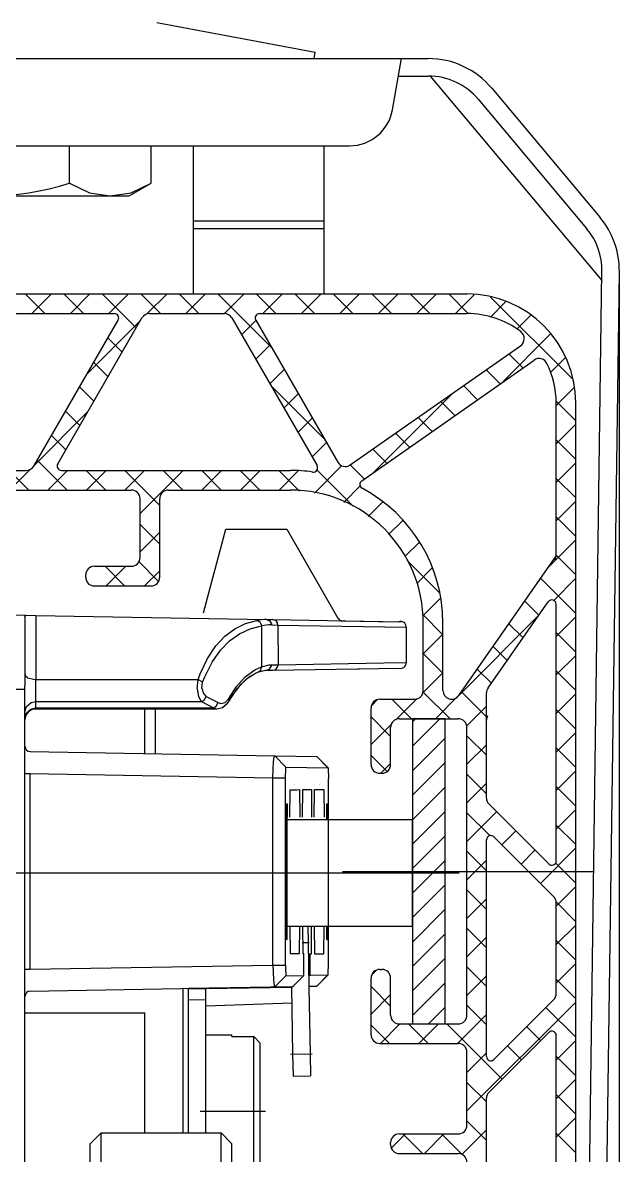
# Model space of a CAD drawing. Header units: centimetres. Extents: x 470464 to 524273, y 49611 to 59074.
# Drawn here: x 504125.55 to 504128.28, y 50530.17 to 50535.36 of the extents above; entities that cross this region are included whole.
import ezdxf

# ---------------------------------------------------------------- set-up
doc = ezdxf.new("R2010")
doc.units = ezdxf.units.CM
doc.header["$MEASUREMENT"] = 0
for name, pattern in [('CENTER', [50.8, 31.75, -6.35, 6.35, -6.35]), ('DOT-DASH', [1, 0.5, -0.25, 0, -0.25]), ('SOLID', [0])]:
    doc.linetypes.add(name, pattern=pattern)
doc.layers.add('vinç', color=7, linetype='Continuous')

# ---------------------------------------------------------------- blocks, each defined once
blk = doc.blocks.new('yguygyukfyukgjkhkjh')
at = {"color": 2, "linetype": 'SOLID'}
for p, q in [((416701.736, 68825.4184), (416702.4627, 68825.283)), ((416702.4572, 68825.2535), (416702.4627, 68825.283)), ((416700.9588, 68825.2535), (416702.9816, 68825.2535)), ((416701.1088, 68825.2535), (416702.4572, 68825.2535)), ((416702.8174, 68825.0187), (416702.8588, 68825.2535)), ((416702.8447, 68825.1735), (416702.9816, 68825.1735)), ((416702.9909, 68825.1735), (416703.778, 68824.2354)), ((416703.2727, 68825.1177), (416703.7699, 68824.5252)), ((416703.2114, 68825.0663), (416703.7086, 68824.4738)), ((416699.2971, 68824.8535), (416702.6204, 68824.8535)), ((416701.3341, 68824.6815), (416701.3341, 68824.8535)), ((416701.7093, 68824.6815), (416701.7093, 68824.8535)), ((416701.9031, 68824.1735), (416701.9031, 68824.8535)), ((416702.5031, 68824.1735), (416702.5031, 68824.8535)), ((416701.3341, 68824.6815), (416701.4264, 68824.6381)), ((416701.4264, 68824.6381), (416701.5217, 68824.6235)), ((416701.5217, 68824.6235), (416701.617, 68824.6381)), ((416701.6088, 68824.6235), (416701.7093, 68824.6815)), ((416701.617, 68824.6381), (416701.7093, 68824.6815)), ((416700.3088, 68824.6235), (416701.6088, 68824.6235)), ((416701.9031, 68824.5088), (416702.5031, 68824.5088)), ((416701.9031, 68824.4735), (416702.5031, 68824.4735)), ((416703.6976, 68818.3302), (416703.7787, 68824.2754)), ((416703.7776, 68818.3297), (416703.8587, 68824.2743)), ((416703.8588, 68817.3435), (416703.8588, 68824.2809)), ((416698.7588, 68824.1735), (416703.1588, 68824.1735)), ((416701.2214, 68824.0835), (416701.1314, 68824.1735)), ((416701.2517, 68824.1735), (416701.1617, 68824.0835)), ((416701.3982, 68824.0835), (416701.3082, 68824.1735)), ((416701.4285, 68824.1735), (416701.3385, 68824.0835)), ((416701.6408, 68824.0176), (416701.4849, 68824.1735)), ((416701.6053, 68824.1735), (416701.5153, 68824.0835)), ((416701.7517, 68824.0835), (416701.6617, 68824.1735)), ((416701.7821, 68824.1735), (416701.69, 68824.0814)), ((416701.9285, 68824.0835), (416701.8385, 68824.1735)), ((416701.9588, 68824.1735), (416701.8688, 68824.0835)), ((416701.9031, 68824.1735), (416702.5031, 68824.1735)), ((416702.263, 68823.9257), (416702.0153, 68824.1735)), ((416702.1356, 68824.1735), (416702.0455, 68824.0834)), ((416702.282, 68824.0835), (416702.192, 68824.1735)), ((416702.3124, 68824.1735), (416702.2224, 68824.0835)), ((416702.4588, 68824.0835), (416702.3688, 68824.1735)), ((416702.4892, 68824.1735), (416702.3992, 68824.0835)), ((416702.6356, 68824.0835), (416702.5456, 68824.1735)), ((416702.666, 68824.1735), (416702.576, 68824.0835)), ((416702.8124, 68824.0835), (416702.7224, 68824.1735)), ((416702.8427, 68824.1735), (416702.7527, 68824.0835)), ((416702.9891, 68824.0835), (416702.8991, 68824.1735)), ((416703.0195, 68824.1735), (416702.9295, 68824.0835)), ((416703.1668, 68824.0826), (416703.0759, 68824.1735)), ((416703.1919, 68824.1691), (416703.1063, 68824.0835)), ((416703.3362, 68824.1366), (416703.2668, 68824.0672)), ((416703.6446, 68823.7816), (416703.2669, 68824.1592)), ((416700.3774, 68824.0835), (416701.5402, 68824.0835)), ((416701.2804, 68823.3935), (416701.6672, 68824.0635)), ((416701.7019, 68824.0835), (416702.0449, 68824.0835)), ((416702.0796, 68824.0635), (416702.4708, 68823.3858)), ((416702.2066, 68824.0835), (416703.1588, 68824.0835)), ((416703.4507, 68824.0743), (416703.3878, 68824.0114)), ((416701.1707, 68823.3835), (416701.5575, 68824.0535)), ((416701.6607, 68824.0521), (416701.4148, 68823.8062)), ((416702.1904, 68824.0515), (416702.1245, 68823.9856)), ((416702.1893, 68824.0535), (416702.5658, 68823.4013)), ((416701.5761, 68823.9056), (416701.5102, 68823.9714)), ((416703.5418, 68823.9886), (416703.3185, 68823.7654)), ((416702.2551, 68823.9394), (416702.1892, 68823.8735)), ((416702.6234, 68823.3885), (416703.405, 68823.9358)), ((416701.5114, 68823.7935), (416701.4455, 68823.8594)), ((416702.6758, 68823.3153), (416703.4677, 68823.8698)), ((416703.4159, 68823.8335), (416703.3512, 68823.8982)), ((416703.6098, 68823.8799), (416703.5432, 68823.8133)), ((416702.3198, 68823.8273), (416702.2539, 68823.7614)), ((416703.3119, 68823.7607), (416703.2473, 68823.8253)), ((416701.4467, 68823.6814), (416701.3808, 68823.7473)), ((416702.5045, 68823.5075), (416702.2586, 68823.7533)), ((416703.2079, 68823.6879), (416703.1433, 68823.7525)), ((416702.3845, 68823.7153), (416702.3186, 68823.6494)), ((416703.0953, 68823.719), (416702.7288, 68823.3525)), ((416703.6496, 68823.7429), (416703.5688, 68823.6621)), ((416703.1039, 68823.6151), (416703.0393, 68823.6797)), ((416703.6588, 68823.5906), (416703.5682, 68823.6812)), ((416703.5688, 68822.9819), (416703.5688, 68823.6735)), ((416703.6588, 68817.2935), (416703.6588, 68823.6735)), ((416701.4192, 68823.6338), (416701.1733, 68823.3879)), ((416701.382, 68823.5693), (416701.3161, 68823.6352)), ((416702.4492, 68823.6032), (416702.3833, 68823.5373)), ((416703, 68823.5423), (416702.9353, 68823.6069)), ((416703.6588, 68823.5753), (416703.5688, 68823.4853)), ((416701.3173, 68823.4573), (416701.2514, 68823.5231)), ((416702.5139, 68823.4911), (416702.448, 68823.4252)), ((416702.896, 68823.4695), (416702.8314, 68823.5341)), ((416703.6588, 68823.4138), (416703.5688, 68823.5038)), ((416702.792, 68823.3967), (416702.7274, 68823.4613)), ((416701.3243, 68823.2735), (416701.1867, 68823.4111)), ((416702.5849, 68823.3853), (416702.4586, 68823.259)), ((416702.688, 68823.3239), (416702.6234, 68823.3885)), ((416703.6588, 68823.3985), (416703.5688, 68823.3085)), ((416700.7815, 68823.3635), (416701.1361, 68823.3635)), ((416701.1475, 68823.2735), (416701.0575, 68823.3635)), ((416701.1533, 68823.3679), (416701.0588, 68823.2735)), ((416701.3256, 68823.3635), (416701.2356, 68823.2735)), ((416701.2977, 68823.3635), (416702.3488, 68823.3635)), ((416701.501, 68823.2735), (416701.411, 68823.3635)), ((416701.5024, 68823.3635), (416701.4124, 68823.2735)), ((416701.7488, 68823.2025), (416701.5878, 68823.3635)), ((416701.6792, 68823.3635), (416701.5892, 68823.2735)), ((416701.856, 68823.3635), (416701.6588, 68823.1663)), ((416701.8546, 68823.2735), (416701.7646, 68823.3635)), ((416702.0314, 68823.2735), (416701.9414, 68823.3635)), ((416702.0327, 68823.3635), (416701.9427, 68823.2735)), ((416702.2082, 68823.2735), (416702.1182, 68823.3635)), ((416702.2095, 68823.3635), (416702.1195, 68823.2735)), ((416702.3904, 68823.268), (416702.2949, 68823.3635)), ((416702.3853, 68823.3625), (416702.2963, 68823.2735)), ((416702.6361, 68823.1991), (416702.4693, 68823.3659)), ((416702.6688, 68823.2924), (416702.5932, 68823.2168)), ((416703.6588, 68823.237), (416703.5688, 68823.327)), ((416700.2988, 68823.2735), (416701.6188, 68823.2735)), ((416701.6588, 68822.9635), (416701.6588, 68823.2335)), ((416701.7488, 68822.8735), (416701.7488, 68823.2335)), ((416701.7888, 68823.2735), (416702.3488, 68823.2735)), ((416702.771, 68823.2179), (416702.7053, 68823.1522)), ((416703.6588, 68823.2218), (416703.5688, 68823.1318)), ((416702.8627, 68823.1328), (416702.7995, 68823.0696)), ((416703.6588, 68823.0603), (416703.5688, 68823.1503)), ((416701.7488, 68823.0257), (416701.6588, 68823.1157)), ((416701.7488, 68823.0795), (416701.6588, 68822.9895)), ((416701.95, 68822.7099), (416702.0528, 68823.0935)), ((416702.0528, 68823.0935), (416702.3318, 68823.0935)), ((416702.3318, 68823.0935), (416702.5671, 68822.6858)), ((416702.939, 68823.0323), (416702.8762, 68822.9695)), ((416703.6588, 68823.045), (416703.5355, 68822.9217)), ((416703.6588, 68822.8835), (416703.568, 68822.9743)), ((416701.4488, 68822.9235), (416701.6188, 68822.9235)), ((416701.5875, 68822.8335), (416701.4975, 68822.9235)), ((416701.5927, 68822.9235), (416701.5027, 68822.8335)), ((416701.7436, 68822.8541), (416701.6536, 68822.9441)), ((416703.0338, 68822.8014), (416702.8844, 68822.9508)), ((416702.9984, 68822.915), (416702.9283, 68822.8448)), ((416703.1216, 68822.3305), (416703.5616, 68822.9589)), ((416701.4088, 68822.8735), (416701.4088, 68822.8835)), ((416701.7488, 68822.9028), (416701.6795, 68822.8335)), ((416703.6588, 68822.7067), (416703.4977, 68822.8678)), ((416703.6588, 68822.8682), (416703.5563, 68822.7657)), ((416701.4488, 68822.8335), (416701.7088, 68822.8335)), ((416703.0365, 68822.7763), (416702.9547, 68822.6945)), ((416703.256, 68822.3657), (416703.5324, 68822.7604)), ((416703.4896, 68822.6992), (416703.4249, 68822.7638)), ((416701.95, 68822.7095), (416701.95, 68822.7099)), ((416703.5688, 68822.6776), (416703.5688, 68822.7489)), ((416703.5688, 68821.5713), (416703.5688, 68822.7082)), ((416700.98, 68822.7014), (416701.1339, 68822.6987)), ((416701.13, 68822.6918), (416701.1304, 68822.6957)), ((416701.13, 68822.6918), (416701.1301, 68822.3753)), ((416701.1304, 68822.6957), (416701.1308, 68822.697)), ((416701.1308, 68822.697), (416701.1315, 68822.698)), ((416701.1315, 68822.698), (416701.1325, 68822.6986)), ((416701.1325, 68822.6986), (416701.1339, 68822.6987)), ((416701.1339, 68822.6987), (416701.1792, 68822.6979)), ((416701.179, 68822.6979), (416701.1792, 68822.6979)), ((416701.179, 68822.6977), (416701.179, 68822.6979)), ((416701.179, 68822.6977), (416701.179, 68822.6975)), ((416701.179, 68822.6975), (416701.1792, 68822.6969)), ((416701.1792, 68822.6979), (416702.2385, 68822.6794)), ((416701.1792, 68822.6969), (416701.1792, 68822.694)), ((416701.1792, 68822.694), (416701.1793, 68822.6891)), ((416701.1793, 68822.6891), (416701.1796, 68822.6641)), ((416701.1796, 68822.6641), (416701.18, 68822.4042)), ((416702.0939, 68822.637), (416702.1431, 68822.661)), ((416702.1431, 68822.661), (416702.1946, 68822.675)), ((416702.1946, 68822.675), (416702.2061, 68822.6699)), ((416702.2061, 68822.6699), (416702.2143, 68822.6564)), ((416702.2143, 68822.6564), (416702.2153, 68822.6502)), ((416702.2385, 68822.6794), (416702.2528, 68822.6738)), ((416702.2385, 68822.6794), (416702.267, 68822.6789)), ((416702.2528, 68822.6738), (416702.2611, 68822.6589)), ((416702.2611, 68822.6589), (416702.2614, 68822.6545)), ((416702.267, 68822.6789), (416702.855, 68822.6687)), ((416702.58, 68822.6735), (416702.7527, 68822.6705)), ((416702.7527, 68822.6705), (416702.8462, 68822.669)), ((416703.0488, 68822.6096), (416702.9533, 68822.7051)), ((416702.9588, 68822.3535), (416702.9588, 68822.6635)), ((416703.0488, 68822.3535), (416703.0488, 68822.6635)), ((416703.4891, 68822.6985), (416703.1226, 68822.332)), ((416703.4168, 68822.5952), (416703.3521, 68822.6598)), ((416703.6588, 68822.6914), (416703.5688, 68822.6014)), ((416702.0481, 68822.6028), (416702.0939, 68822.637)), ((416702.0691, 68822.5809), (416702.1148, 68822.6136)), ((416702.1148, 68822.6136), (416702.1639, 68822.6367)), ((416702.1639, 68822.6367), (416702.2153, 68822.6502)), ((416702.2153, 68822.6502), (416702.2156, 68822.4622)), ((416702.2614, 68822.6545), (416702.2915, 68822.654)), ((416702.2915, 68822.654), (416702.2918, 68822.4716)), ((416702.2915, 68822.654), (416702.8796, 68822.6437)), ((416702.8796, 68822.6455), (416702.88, 68822.4801)), ((416703.0488, 68822.6118), (416702.9588, 68822.5218)), ((416703.6588, 68822.5299), (416703.5688, 68822.6199)), ((416701.9678, 68822.5009), (416702.0059, 68822.558)), ((416702.0059, 68822.558), (416702.0481, 68822.6028)), ((416702.027, 68822.5382), (416702.0691, 68822.5809)), ((416703.3439, 68822.4912), (416703.2793, 68822.5558)), ((416701.9344, 68822.4305), (416701.9678, 68822.5009)), ((416701.9889, 68822.4839), (416702.027, 68822.5382)), ((416703.0488, 68822.4328), (416702.9588, 68822.5228)), ((416703.6588, 68822.5147), (416703.5688, 68822.4247)), ((416701.9554, 68822.4168), (416701.9889, 68822.4839)), ((416702.1414, 68822.4166), (416702.1851, 68822.4484)), ((416702.1851, 68822.4484), (416702.2156, 68822.4622)), ((416702.2123, 68822.4464), (416702.2157, 68822.4609)), ((416702.2156, 68822.4622), (416702.2507, 68822.4706)), ((416702.2156, 68822.4622), (416702.2157, 68822.4609)), ((416702.239, 68822.446), (416702.2533, 68822.4517)), ((416702.2507, 68822.4706), (416702.2619, 68822.4711)), ((416702.2533, 68822.4517), (416702.2615, 68822.4667)), ((416702.2615, 68822.4667), (416702.2619, 68822.4711)), ((416702.2619, 68822.4711), (416702.2918, 68822.4716)), ((416702.2673, 68822.4465), (416702.7531, 68822.455)), ((416702.2918, 68822.4716), (416702.7775, 68822.4801)), ((416702.58, 68822.452), (416702.7531, 68822.455)), ((416702.7531, 68822.455), (416702.8466, 68822.4565)), ((416702.7775, 68822.4801), (416702.88, 68822.4816)), ((416703.2711, 68822.3873), (416703.2065, 68822.4519)), ((416701.13, 68822.4292), (416701.1332, 68822.4204)), ((416701.1332, 68822.4204), (416701.1439, 68822.4119)), ((416701.1439, 68822.4119), (416701.1689, 68822.4048)), ((416701.1689, 68822.4048), (416701.18, 68822.4042)), ((416701.18, 68822.4042), (416701.9245, 68822.4042)), ((416701.18, 68822.3027), (416701.18, 68822.4042)), ((416701.9209, 68822.3615), (416701.9245, 68822.4042)), ((416701.9245, 68822.4042), (416701.9344, 68822.4305)), ((416701.9245, 68822.4042), (416701.9425, 68822.3949)), ((416701.9456, 68822.3917), (416701.9554, 68822.4168)), ((416702.1012, 68822.3722), (416702.1414, 68822.4166)), ((416702.1056, 68822.3642), (416702.1471, 68822.4066)), ((416702.1219, 68822.383), (416702.1612, 68822.4172)), ((416702.1471, 68822.4066), (416702.1884, 68822.4327)), ((416702.1612, 68822.4172), (416702.2027, 68822.4385)), ((416702.1884, 68822.4327), (416702.2027, 68822.4385)), ((416702.2027, 68822.4385), (416702.2123, 68822.4464)), ((416702.2027, 68822.4385), (416702.2131, 68822.4419)), ((416702.2027, 68822.4385), (416702.2105, 68822.4411)), ((416702.2105, 68822.4411), (416702.2348, 68822.446)), ((416702.2131, 68822.4419), (416702.2355, 68822.4461)), ((416702.2347, 68822.4459), (416702.2388, 68822.446)), ((416702.2355, 68822.4461), (416702.239, 68822.446)), ((416702.2388, 68822.446), (416702.2673, 68822.4465)), ((416703.0488, 68822.435), (416702.9557, 68822.3419)), ((416703.6588, 68822.3532), (416703.5688, 68822.4432)), ((416700.98, 68822.3596), (416701.13, 68822.3588)), ((416701.13, 68819.4758), (416701.13, 68822.3588)), ((416701.1301, 68822.3588), (416701.1301, 68822.3753)), ((416701.9209, 68822.3615), (416701.9271, 68822.3252)), ((416701.942, 68822.3643), (416701.9456, 68822.3917)), ((416701.942, 68822.3643), (416701.9491, 68822.3392)), ((416701.9425, 68822.3949), (416701.9456, 68822.3917)), ((416702.0655, 68822.3163), (416702.1012, 68822.3722)), ((416702.066, 68822.3037), (416702.1056, 68822.3642)), ((416702.0808, 68822.3291), (416702.1219, 68822.383)), ((416703.0814, 68822.2235), (416702.9572, 68822.3476)), ((416703.2488, 68822.2328), (416703.1337, 68822.3479)), ((416701.1375, 68822.2802), (416701.1578, 68822.2977)), ((416701.1578, 68822.2977), (416701.18, 68822.3027)), ((416701.18, 68822.3027), (416701.9404, 68822.3027)), ((416701.18, 68822.2733), (416701.18, 68822.3027)), ((416701.9271, 68822.3252), (416701.9367, 68822.3064)), ((416701.9367, 68822.3064), (416701.9404, 68822.3027)), ((416701.9404, 68822.3027), (416701.9529, 68822.3095)), ((416701.9404, 68822.3027), (416701.9953, 68822.2741)), ((416701.9491, 68822.3392), (416701.9602, 68822.3271)), ((416701.9529, 68822.3095), (416701.9615, 68822.3264)), ((416701.9602, 68822.3271), (416701.9615, 68822.3264)), ((416701.9615, 68822.3264), (416702.0164, 68822.2978)), ((416702.0085, 68822.2816), (416702.0164, 68822.2978)), ((416702.0164, 68822.2978), (416702.0299, 68822.294)), ((416702.0299, 68822.294), (416702.0488, 68822.2991)), ((416702.0376, 68822.2759), (416702.0609, 68822.2962)), ((416702.0376, 68822.2759), (416702.0609, 68822.2962)), ((416702.0488, 68822.2991), (416702.0655, 68822.3163)), ((416702.0609, 68822.2962), (416702.066, 68822.3037)), ((416702.0609, 68822.2962), (416702.066, 68822.3037)), ((416702.0659, 68822.3035), (416702.0662, 68822.304)), ((416702.066, 68822.3037), (416702.0808, 68822.3291)), ((416702.7475, 68822.3104), (416702.7218, 68822.2848)), ((416702.7588, 68822.3135), (416702.9188, 68822.3135)), ((416702.9046, 68822.2235), (416702.8146, 68822.3135)), ((416702.9304, 68822.3166), (416702.8331, 68822.2193)), ((416703.1204, 68822.3299), (416703.014, 68822.2235)), ((416703.2488, 68822.2179), (416703.2488, 68822.3427)), ((416703.6588, 68822.3379), (416703.5688, 68822.2479)), ((416701.13, 68822.2552), (416701.1375, 68822.2802)), ((416701.13, 68822.2259), (416701.1371, 68822.2502)), ((416701.1371, 68822.2502), (416701.1564, 68822.2676)), ((416701.1564, 68822.2676), (416701.18, 68822.2733)), ((416701.18, 68822.2733), (416701.9953, 68822.2741)), ((416701.18, 68822.2682), (416701.18, 68822.2733)), ((416701.18, 68822.2682), (416702.0105, 68822.2689)), ((416701.6809, 68822.0636), (416701.6809, 68822.2686)), ((416701.73, 68822.2687), (416702.0105, 68822.2689)), ((416701.73, 68822.0627), (416701.73, 68822.2687)), ((416701.9953, 68822.2741), (416702.0085, 68822.2816)), ((416702.0105, 68822.2689), (416702.0376, 68822.2759)), ((416702.0105, 68822.2689), (416702.0376, 68822.2759)), ((416702.0105, 68822.2689), (416702.0111, 68822.2689)), ((416702.7188, 68822.0135), (416702.7188, 68822.2735)), ((416703.2488, 68822.2814), (416703.1571, 68822.1898)), ((416703.6588, 68822.1764), (416703.5688, 68822.2664)), ((416702.8088, 68822.1425), (416702.7188, 68822.2325)), ((416702.813, 68822.1992), (416702.7188, 68822.105)), ((416702.8488, 68822.2235), (416703.1188, 68822.2235)), ((416703.2488, 68821.8596), (416703.2488, 68822.2179)), ((416702.8088, 68822.0135), (416702.8088, 68822.1835)), ((416703.1588, 68820.8635), (416703.1588, 68822.1835)), ((416703.2488, 68822.0561), (416703.1588, 68822.1461)), ((416703.6588, 68822.1611), (416703.5688, 68822.0711)), ((416703.2488, 68822.1047), (416703.1588, 68822.0147)), ((416703.6588, 68821.9996), (416703.5688, 68822.0896)), ((416701.1546, 68822.0728), (416702.2774, 68822.0532)), ((416702.271, 68822.0257), (416702.2745, 68822.0483)), ((416702.2745, 68822.0483), (416702.2757, 68822.0515)), ((416702.2757, 68822.0515), (416702.2765, 68822.0528)), ((416702.2765, 68822.0528), (416702.277, 68822.0531)), ((416702.277, 68822.0531), (416702.2774, 68822.0532)), ((416702.2774, 68822.0532), (416702.3282, 68822.0023)), ((416702.2774, 68822.0532), (416702.4703, 68822.0498)), ((416702.4703, 68822.0498), (416702.5211, 68821.9989)), ((416702.4703, 68822.0498), (416702.4708, 68822.0495)), ((416702.4708, 68822.0495), (416702.5213, 68821.9989)), ((416702.7922, 68821.9823), (416702.7188, 68822.0557)), ((416702.2686, 68821.9533), (416702.271, 68822.0257)), ((416702.3256, 68821.9533), (416702.327, 68821.9953)), ((416702.327, 68821.9953), (416702.328, 68822.0019)), ((416702.328, 68822.0019), (416702.3282, 68822.0023)), ((416702.3282, 68822.0023), (416702.5211, 68821.9989)), ((416702.5211, 68821.9989), (416702.5213, 68821.9989)), ((416702.5213, 68821.9989), (416702.5215, 68821.9987)), ((416702.5215, 68821.9987), (416702.5217, 68821.998)), ((416702.5217, 68821.998), (416702.5226, 68821.9924)), ((416702.5226, 68821.9924), (416702.524, 68821.9519)), ((416702.8088, 68822.0182), (416702.764, 68821.9735)), ((416703.6588, 68821.9843), (416703.5688, 68821.8943)), ((416701.13, 68821.9728), (416701.1546, 68821.9728)), ((416701.1546, 68821.9728), (416702.2686, 68821.9533)), ((416701.1546, 68821.0741), (416701.1546, 68821.9728)), ((416702.2686, 68821.9533), (416702.3256, 68821.9533)), ((416702.2686, 68821.0936), (416702.2686, 68821.9533)), ((416702.3256, 68821.0936), (416702.3256, 68821.9533)), ((416702.524, 68821.9519), (416702.524, 68821.9497)), ((416702.524, 68821.7621), (416702.524, 68821.9497)), ((416702.7588, 68821.9735), (416702.7688, 68821.9735)), ((416703.2488, 68821.8793), (416703.1588, 68821.9693)), ((416703.2488, 68821.9279), (416703.1588, 68821.8379)), ((416702.346, 68821.7721), (416702.3474, 68821.898)), ((416702.3474, 68821.898), (416702.376, 68821.8983)), ((416702.3474, 68821.898), (416702.3606, 68821.8982)), ((416702.3681, 68821.9221), (416702.3681, 68821.9222)), ((416702.3684, 68821.9222), (416702.3684, 68821.9221)), ((416702.376, 68821.8983), (416702.3909, 68821.8984)), ((416702.3909, 68821.8984), (416702.3924, 68821.7721)), ((416702.4037, 68821.7721), (416702.4051, 68821.8985)), ((416702.4051, 68821.8985), (416702.4447, 68821.8989)), ((416702.4447, 68821.8989), (416702.4461, 68821.7721)), ((416702.4575, 68821.7721), (416702.4589, 68821.899)), ((416702.4589, 68821.899), (416702.4891, 68821.8993)), ((416702.4589, 68821.899), (416702.474, 68821.8991)), ((416702.4813, 68821.9221), (416702.4813, 68821.9222)), ((416702.4817, 68821.9222), (416702.4817, 68821.9221)), ((416702.4891, 68821.8993), (416702.5024, 68821.8994)), ((416702.5024, 68821.8994), (416702.5038, 68821.7721)), ((416703.6588, 68821.8228), (416703.5688, 68821.9128)), ((416702.3298, 68821.2115), (416702.3298, 68821.8328)), ((416702.3298, 68821.8328), (416702.3338, 68821.8328)), ((416702.3298, 68821.2115), (416702.3298, 68821.8328)), ((416702.3298, 68821.8328), (416702.3338, 68821.8328)), ((416702.3298, 68821.2115), (416702.3298, 68821.8328)), ((416702.3298, 68821.8328), (416702.3338, 68821.8328)), ((416702.3338, 68821.2114), (416702.3338, 68821.8328)), ((416702.3338, 68821.2114), (416702.3338, 68821.8328)), ((416702.3338, 68821.8328), (416702.3339, 68821.7721)), ((416702.5151, 68821.7721), (416702.516, 68821.8336)), ((416702.516, 68821.8336), (416702.5201, 68821.8337)), ((416702.516, 68821.8336), (416702.5201, 68821.8337)), ((416702.516, 68821.8336), (416702.5201, 68821.8337)), ((416702.516, 68821.7621), (416702.516, 68821.8336)), ((416702.516, 68821.7621), (416702.516, 68821.8336)), ((416702.5201, 68821.7621), (416702.5201, 68821.8337)), ((416702.5201, 68821.7621), (416702.5201, 68821.8337)), ((416702.5201, 68821.7621), (416702.5201, 68821.8337)), ((416703.2605, 68821.8313), (416703.5346, 68821.5572)), ((416703.2948, 68821.7971), (416703.1588, 68821.6611)), ((416703.2653, 68821.686), (416703.1588, 68821.7925)), ((416703.6588, 68821.8076), (416703.5688, 68821.7176)), ((416702.3298, 68821.7621), (416702.5238, 68821.7621)), ((416702.5238, 68821.2721), (416702.5238, 68821.7621)), ((416702.5238, 68821.7621), (416702.9088, 68821.7621)), ((416702.5238, 68821.2721), (416702.5238, 68821.7621)), ((416702.5238, 68821.7621), (416702.9088, 68821.7621)), ((416702.9088, 68821.2721), (416702.9088, 68821.7621)), ((416702.9088, 68821.2721), (416702.9088, 68821.7621)), ((416703.6588, 68821.6461), (416703.5688, 68821.7361)), ((416703.2488, 68820.674), (416703.2488, 68821.6675)), ((416703.2829, 68821.6816), (416703.5571, 68821.4075)), ((416703.3831, 68821.7087), (416703.3195, 68821.645)), ((416703.2488, 68821.5257), (416703.1588, 68821.6157)), ((416703.4715, 68821.6203), (416703.4079, 68821.5566)), ((416703.6588, 68821.6308), (416703.4963, 68821.4683)), ((416703.2488, 68821.5743), (416703.1588, 68821.4843)), ((416702.5875, 68821.5235), (416703.7381, 68821.5235)), ((416703.6588, 68821.4693), (416703.5653, 68821.5628)), ((416703.2488, 68821.3489), (416703.1588, 68821.4389)), ((416703.6588, 68821.454), (416703.5688, 68821.364)), ((416703.2488, 68821.3976), (416703.1588, 68821.3076)), ((416703.6588, 68821.2925), (416703.5683, 68821.383)), ((416703.5688, 68820.9623), (416703.5688, 68821.3792)), ((416702.3298, 68821.2721), (416702.5238, 68821.2721)), ((416702.3338, 68821.2114), (416702.3339, 68821.2721)), ((416702.346, 68821.2721), (416702.3474, 68821.1462)), ((416702.3909, 68821.1459), (416702.3924, 68821.2721)), ((416702.4037, 68821.2721), (416702.4051, 68821.1457)), ((416702.4287, 68821.2721), (416702.43, 68821.1967)), ((416702.4447, 68821.1454), (416702.4461, 68821.2721)), ((416702.4575, 68821.2721), (416702.4589, 68821.1453)), ((416702.5024, 68821.1449), (416702.5038, 68821.2721)), ((416702.5151, 68821.2721), (416702.516, 68821.2106)), ((416702.516, 68821.2106), (416702.516, 68821.2721)), ((416702.516, 68821.2106), (416702.516, 68821.2721)), ((416702.5201, 68821.2106), (416702.5201, 68821.2721)), ((416702.5201, 68821.2106), (416702.5201, 68821.2721)), ((416702.5201, 68821.2106), (416702.5201, 68821.2721)), ((416702.5238, 68821.2721), (416702.9088, 68821.2721)), ((416702.5238, 68821.2721), (416702.9088, 68821.2721)), ((416702.524, 68821.0973), (416702.524, 68821.2721)), ((416703.2488, 68821.1722), (416703.1588, 68821.2622)), ((416703.6588, 68821.2772), (416703.5688, 68821.1872)), ((416702.3298, 68821.2115), (416702.3338, 68821.2114)), ((416702.3298, 68821.2115), (416702.3338, 68821.2114)), ((416702.3298, 68821.2115), (416702.3338, 68821.2114)), ((416702.516, 68821.2106), (416702.5201, 68821.2106)), ((416702.516, 68821.2106), (416702.5201, 68821.2106)), ((416702.516, 68821.2106), (416702.5201, 68821.2106)), ((416703.2488, 68821.2208), (416703.1588, 68821.1308)), ((416703.6588, 68821.1157), (416703.5688, 68821.2057)), ((416702.4045, 68821.1962), (416702.43, 68821.1967)), ((416702.43, 68821.1967), (416702.4335, 68820.9939)), ((416702.3474, 68821.1462), (416702.3606, 68821.1461)), ((416702.3606, 68821.1461), (416702.376, 68821.146)), ((416702.376, 68821.146), (416702.3909, 68821.1459)), ((416702.4051, 68821.1457), (416702.4108, 68821.1457)), ((416702.4108, 68821.0461), (416702.4108, 68821.1457)), ((416702.4309, 68821.1455), (416702.4447, 68821.1454)), ((416702.4309, 68821.1455), (416702.4391, 68821.1454)), ((416702.4391, 68821.1454), (416702.4447, 68821.1454)), ((416702.4391, 68821.0466), (416702.4391, 68821.1454)), ((416702.4589, 68821.1453), (416702.474, 68821.1451)), ((416702.4739, 68821.1451), (416702.4891, 68821.145)), ((416702.4891, 68821.145), (416702.5024, 68821.1449)), ((416702.5227, 68821.0558), (416702.524, 68821.0973)), ((416703.6588, 68821.1004), (416703.5688, 68821.0104)), ((416701.13, 68821.0741), (416701.1546, 68821.0741)), ((416701.1546, 68821.0741), (416702.2686, 68821.0936)), ((416702.2686, 68821.0936), (416702.3256, 68821.0936)), ((416702.2686, 68821.0936), (416702.2705, 68821.0272)), ((416702.2774, 68820.9938), (416702.3282, 68821.0446)), ((416702.3256, 68821.0936), (416702.3258, 68821.0748)), ((416702.3258, 68821.0748), (416702.3273, 68821.0484)), ((416702.3273, 68821.0484), (416702.328, 68821.0451)), ((416702.328, 68821.0451), (416702.3282, 68821.0446)), ((416702.3282, 68821.0446), (416702.4092, 68821.0461)), ((416702.3853, 68821.0206), (416702.4108, 68821.0461)), ((416702.4092, 68821.0461), (416702.4108, 68821.0461)), ((416702.4327, 68821.0402), (416702.4391, 68821.0466)), ((416702.4391, 68821.0466), (416702.4403, 68821.0466)), ((416702.4403, 68821.0466), (416702.5211, 68821.048)), ((416702.4703, 68820.9971), (416702.5211, 68821.048)), ((416702.4708, 68820.9974), (416702.5213, 68821.048)), ((416702.5211, 68821.048), (416702.5213, 68821.048)), ((416702.5213, 68821.048), (416702.5215, 68821.0482)), ((416702.5215, 68821.0482), (416702.5219, 68821.0494)), ((416702.5219, 68821.0494), (416702.5227, 68821.0558)), ((416702.744, 68821.0695), (416702.7228, 68821.0483)), ((416702.7588, 68821.0735), (416702.7688, 68821.0735)), ((416703.2488, 68820.9954), (416703.1588, 68821.0854)), ((416703.2488, 68821.044), (416703.1588, 68820.954)), ((416701.1546, 68820.9742), (416702.2774, 68820.9938)), ((416701.88, 68820.9868), (416702.3535, 68820.9951)), ((416701.96, 68820.9856), (416702.3535, 68820.9925)), ((416702.2705, 68821.0272), (416702.2741, 68820.9999)), ((416702.2741, 68820.9999), (416702.2758, 68820.9953)), ((416702.2758, 68820.9953), (416702.2766, 68820.9941)), ((416702.2766, 68820.9941), (416702.277, 68820.9938)), ((416702.277, 68820.9938), (416702.2774, 68820.9938)), ((416702.2774, 68820.9938), (416702.3584, 68820.9952)), ((416702.3535, 68820.9951), (416702.3535, 68820.9925)), ((416702.3535, 68820.9925), (416702.3589, 68820.6839)), ((416702.3584, 68820.9952), (416702.3585, 68820.9952)), ((416702.3585, 68820.9952), (416702.3638, 68820.9998)), ((416702.3638, 68820.9998), (416702.3853, 68821.0206)), ((416702.4335, 68820.9965), (416702.4703, 68820.9971)), ((416702.4335, 68820.9939), (416702.4389, 68820.6853)), ((416702.4703, 68820.9971), (416702.4708, 68820.9974)), ((416702.7188, 68820.7735), (416702.7188, 68821.0335)), ((416702.8088, 68820.9051), (416702.7188, 68820.9951)), ((416702.8088, 68820.8635), (416702.8088, 68821.0335)), ((416703.6588, 68820.9389), (416703.5688, 68821.0289)), ((416701.855, 68820.9864), (416701.8551, 68820.3235)), ((416701.88, 68820.9842), (416701.96, 68820.9856)), ((416701.88, 68820.9342), (416701.88, 68820.9842)), ((416701.898, 68820.9871), (416701.96, 68820.9871)), ((416701.96, 68820.9856), (416701.96, 68820.9871)), ((416701.96, 68820.9356), (416701.96, 68820.9856)), ((416702.8088, 68820.9576), (416702.7188, 68820.8676)), ((416701.88, 68820.9342), (416701.96, 68820.9356)), ((416701.88, 68820.3235), (416701.88, 68820.9342)), ((416701.96, 68820.3235), (416701.96, 68820.9356)), ((416701.96, 68820.9068), (416702.3548, 68820.9193)), ((416703.6588, 68820.9237), (416703.1588, 68820.4237)), ((416703.2488, 68820.8186), (416703.1588, 68820.9086)), ((416703.2829, 68820.6599), (416703.5571, 68820.934)), ((416703.6588, 68820.7622), (416703.522, 68820.899)), ((416701.13, 68820.8735), (416701.68, 68820.8735)), ((416701.68, 68820.5235), (416701.68, 68820.8735)), ((416703.2488, 68820.8672), (416703.115, 68820.7335)), ((416702.8036, 68820.7335), (416702.7188, 68820.8183)), ((416702.8515, 68820.8235), (416702.7615, 68820.7335)), ((416702.8488, 68820.8235), (416703.1188, 68820.8235)), ((416702.9804, 68820.7335), (416702.8904, 68820.8235)), ((416703.0283, 68820.8235), (416702.9383, 68820.7335)), ((416703.3205, 68820.5702), (416703.0672, 68820.8235)), ((416703.2605, 68820.5102), (416703.5346, 68820.7843)), ((416703.4973, 68820.7469), (416703.4336, 68820.8106)), ((416701.96, 68820.7735), (416702.08, 68820.7735)), ((416702.08, 68820.7653), (416702.08, 68820.7735)), ((416702.08, 68820.7653), (416702.18, 68820.7653)), ((416702.18, 68820.7653), (416702.21, 68820.7346)), ((416702.18, 68820.4235), (416702.18, 68820.7653)), ((416702.21, 68820.4235), (416702.21, 68820.7346)), ((416702.7588, 68820.7335), (416703.1188, 68820.7335)), ((416703.5688, 68819.7768), (416703.5688, 68820.7702)), ((416703.6588, 68820.7469), (416703.5688, 68820.6569)), ((416702.3589, 68820.6839), (416702.4389, 68820.6853)), ((416702.3589, 68820.6839), (416702.3607, 68820.5839)), ((416702.4389, 68820.6853), (416702.4406, 68820.5853)), ((416703.1588, 68820.3585), (416703.1588, 68820.6935)), ((416703.2488, 68820.6904), (416703.1588, 68820.6004)), ((416703.4089, 68820.6585), (416703.3452, 68820.7222)), ((416703.6588, 68820.5854), (416703.5688, 68820.6754)), ((416702.3607, 68820.5839), (416702.4406, 68820.5853)), ((416703.2488, 68820.4651), (416703.1588, 68820.5551)), ((416703.6588, 68820.5701), (416703.5688, 68820.4801)), ((416701.68, 68820.3235), (416701.68, 68820.5235)), ((416703.2488, 68820.065), (416703.2488, 68820.4819)), ((416703.6588, 68820.4086), (416703.5688, 68820.4986)), ((416702.18, 68820.0816), (416702.18, 68820.4235)), ((416702.21, 68820.1124), (416702.21, 68820.4235)), ((416703.2488, 68820.2883), (416703.1588, 68820.3783)), ((416703.6588, 68820.3933), (416703.5688, 68820.3033)), ((416701.43, 68820.2735), (416701.48, 68820.3235)), ((416701.48, 68820.3235), (416702.03, 68820.3235)), ((416701.48, 68819.0735), (416701.48, 68820.3235)), ((416702.03, 68820.3235), (416702.08, 68820.2735)), ((416702.03, 68819.0735), (416702.03, 68820.3235)), ((416702.8768, 68820.3185), (416702.8126, 68820.2543)), ((416702.8488, 68820.3185), (416703.1188, 68820.3185)), ((416702.9551, 68820.2285), (416702.8651, 68820.3185)), ((416703.0536, 68820.3185), (416702.9636, 68820.2285)), ((416703.1366, 68820.2237), (416703.0418, 68820.3185)), ((416703.2488, 68820.3369), (416703.1358, 68820.2239)), ((416703.6588, 68820.2318), (416703.5688, 68820.3218)), ((416701.43, 68819.0735), (416701.43, 68820.2735)), ((416702.08, 68819.0735), (416702.08, 68820.2735)), ((416702.8088, 68820.2685), (416702.8088, 68820.2785)), ((416702.8488, 68820.2285), (416703.1188, 68820.2285))]:
    blk.add_line(p, q, dxfattribs=at)
at = {"color": 2, "linetype": 'Continuous'}
for p, q in [((416702.9088, 68822.2095), (416702.9227, 68822.2235)), ((416702.9088, 68822.0973), (416703.035, 68822.2235)), ((416702.9088, 68821.985), (416703.0588, 68822.135)), ((416702.9088, 68821.8728), (416703.0588, 68822.0228)), ((416702.9088, 68821.7605), (416703.0588, 68821.9105)), ((416702.9088, 68821.6483), (416703.0588, 68821.7983)), ((416702.9088, 68821.536), (416703.0588, 68821.686)), ((416702.9088, 68821.4238), (416703.0588, 68821.5738)), ((416702.9088, 68821.3115), (416703.0588, 68821.4615)), ((416702.9088, 68821.1992), (416703.0588, 68821.3492)), ((416702.9088, 68821.087), (416703.0588, 68821.237)), ((416702.9088, 68820.9747), (416703.0588, 68821.1247)), ((416702.9088, 68820.8625), (416703.0588, 68821.0125)), ((416702.982, 68820.8235), (416703.0588, 68820.9002))]:
    blk.add_line(p, q, dxfattribs=at)
at = {"color": 2}
for p, q in [((416703.0588, 68822.2235), (416702.9088, 68822.2235)), ((416702.9088, 68822.2235), (416702.9088, 68820.8235)), ((416703.0588, 68820.8235), (416703.0588, 68822.2235)), ((416702.9088, 68820.8235), (416703.0588, 68820.8235))]:
    blk.add_line(p, q, dxfattribs=at)
at = {"color": 2, "linetype": 'CENTER', "ltscale": 5}
blk.add_line((416698.7676, 68821.5171), (416703.1234, 68821.5171), dxfattribs=at)
at = {"color": 2, "linetype": 'DOT-DASH'}
for p, q in [((416702.4019, 68821.1962), (416702.434, 68821.1967)), ((416702.3488, 68820.6837), (416702.449, 68820.6855)), ((416701.935, 68820.4235), (416702.235, 68820.4235))]:
    blk.add_line(p, q, dxfattribs=at)
at = {"color": 2, "linetype": 'SOLID'}
for centre, radius, start, end in [((416702.9816, 68824.8735), 0.38, 40, 90), ((416702.9816, 68824.8735), 0.3, 40, 90), ((416702.6204, 68825.0535), 0.2, 270, 350), ((416700.9588, 68825.8654), 1.2419, 252.412, 287.588), ((416703.4788, 68824.2809), 0.38, 359, 40), ((416703.4788, 68824.2809), 0.3, 359, 40), ((416703.1588, 68823.6735), 0.5, 0, 90), ((416701.5402, 68824.0635), 0.02, 330, 90), ((416701.7019, 68824.0435), 0.04, 90, 150), ((416702.0449, 68824.0435), 0.04, 30, 90), ((416702.2066, 68824.0635), 0.02, 90, 210), ((416703.1588, 68823.6735), 0.41, 52.8912, 90), ((416703.382, 68823.9685), 0.04, 305, 52.8912), ((416703.4907, 68823.8371), 0.04, 26.2428, 125), ((416703.1588, 68823.6735), 0.41, 0, 26.2428), ((416701.1361, 68823.4035), 0.04, 270, 330), ((416701.2977, 68823.3835), 0.02, 150, 270), ((416702.4535, 68823.3758), 0.02, 261.6393, 30), ((416702.6004, 68823.4213), 0.04, 210, 305), ((416702.3488, 68822.6635), 0.7, 81.6393, 90), ((416702.6873, 68823.2989), 0.02, 125, 241.9591), ((416702.3488, 68822.6635), 0.7, 0, 61.9591), ((416701.6188, 68823.2335), 0.04, 0, 90), ((416701.7888, 68823.2335), 0.04, 90, 180), ((416702.3488, 68822.6635), 0.61, 0, 90), ((416703.5288, 68822.9819), 0.04, 325, 0), ((416703.5288, 68822.9736), 0.04, 330, 0), ((416701.4488, 68822.8835), 0.04, 90, 180), ((416701.6188, 68822.9635), 0.04, 270, 0), ((416701.4488, 68822.8735), 0.04, 180, 270), ((416701.7088, 68822.8735), 0.04, 270, 0), ((416703.5488, 68822.7489), 0.02, 0, 145), ((416702.2416, 68822.4344), 0.2451, 90.7123, 101.0446), ((416702.2665, 68822.654), 0.025, 359.9733, 88.7982), ((416702.5888, 68822.6983), 0.025, 210.0056, 268.9944), ((416702.8546, 68822.6454), 0.025, 0.1534, 109.6049), ((416702.2645, 68822.375), 0.2795, 90.6278, 100.1464), ((416702.2668, 68822.4715), 0.025, 271.203, 0.2225), ((416702.855, 68822.48), 0.025, 250.3956, 0.1393), ((416702.9188, 68822.3535), 0.04, 270, 0), ((416703.0888, 68822.3535), 0.04, 180, 325), ((416703.2888, 68822.3427), 0.04, 145, 180), ((416702.054, 68822.3093), 0.0133, 336.2771, 31.3866), ((416702.7588, 68822.2735), 0.04, 90, 180), ((416701.1801, 68822.2181), 0.05, 90.0939, 179.9568), ((416702.011, 68822.2954), 0.0265, 233.5955, 268.7883), ((416702.8488, 68822.1835), 0.04, 90, 180), ((416703.1188, 68822.1835), 0.04, 0, 90), ((416703.2888, 68822.2179), 0.04, 150, 180), ((416701.155, 68822.0978), 0.025, 180.147, 268.9868), ((416702.7588, 68822.0135), 0.04, 180, 270), ((416702.7688, 68822.0135), 0.04, 270, 0), ((416703.2888, 68821.8596), 0.04, 180, 225), ((416703.2688, 68821.6675), 0.02, 45, 180), ((416703.5488, 68821.5713), 0.02, 225, 0), ((416703.5288, 68821.3792), 0.04, 0, 45), ((416702.7588, 68821.0335), 0.04, 90, 180), ((416702.7688, 68821.0335), 0.04, 0, 90), ((416701.155, 68820.9492), 0.025, 91.0132, 179.853), ((416703.5288, 68820.9623), 0.04, 315, 0), ((416702.8488, 68820.8635), 0.04, 180, 270), ((416703.1188, 68820.8635), 0.04, 270, 0), ((416703.5488, 68820.7702), 0.02, 0, 135), ((416702.7588, 68820.7735), 0.04, 180, 270), ((416703.1188, 68820.6935), 0.04, 0, 90), ((416703.2688, 68820.674), 0.02, 180, 315), ((416703.2888, 68820.4819), 0.04, 135, 180), ((416702.8488, 68820.2785), 0.04, 90, 180), ((416703.1188, 68820.3585), 0.04, 270, 0), ((416702.8488, 68820.2685), 0.04, 180, 270), ((416703.1188, 68820.1885), 0.04, 0, 90)]:
    blk.add_arc(centre, radius, start, end, dxfattribs=at)
blk = doc.blocks.new('DHSETSRDJFDS')
at = {"layer": 'vinç', "color": 2}
blk.add_blockref('yguygyukfyukgjkhkjh', (106, -70), dxfattribs=at)

msp = doc.modelspace()

# ---------------------------------------------------------------- block references
at = {"layer": 'vinç', "color": 0}
msp.add_blockref('DHSETSRDJFDS', (87318.426, -18220.0537), dxfattribs=at)

doc.saveas('drawing.dxf')
